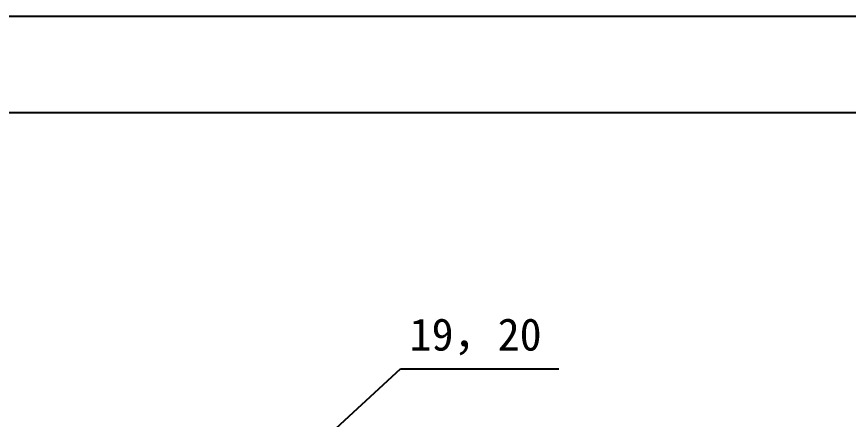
# Model space of a CAD drawing. Header units: millimetres. Extents: x -30327 to 34858, y 4015 to 75103.
# Drawn here: x -8343 to -7413, y 56819 to 57269 of the extents above; entities that cross this region are included whole.
import ezdxf

# ---------------------------------------------------------------- set-up
doc = ezdxf.new("R2010")
doc.units = ezdxf.units.MM
doc.layers.add('print', color=30, linetype='Continuous')
doc.styles.add('GB', font='GBENOR.SHX', dxfattribs={"bigfont": 'gbcbig.shx'})
doc.styles.add('HZ', font='')
doc.styles.get('HZ').set_extended_font_data('SimSun')

# ---------------------------------------------------------------- blocks, each defined once
blk = doc.blocks.new('DT-A2-TITLE')
for p, q in [((594, 420), (0, 420)), ((584, 410), (10, 410))]:
    blk.add_line(p, q)
at = {"style": 'GB'}
for tag, p, height in [('#设计', (451.961, 38.516), 3.5), ('#品名', (523.322, 37.95), 3.5), ('#审核', (451.989, 28.104), 3.5), ('#图号', (526.671, 27.205), 3.5), ('#数量', (520.33, 14.514), 3.5), ('#版本', (552.925, 14.469), 3.5), ('#材料说明', (442.149, 13.586), 3)]:
    blk.add_attdef(tag, p, '', height=height, dxfattribs=at)

msp = doc.modelspace()

# ---------------------------------------------------------------- linework, layer by layer
for p, q in [((-8087.5053, 56715.3737), (-7913.8641, 56875.1102)), ((-7913.8641, 56875.1102), (-7736.6767, 56875.1102))]:
    msp.add_line(p, q)
at = {"layer": 'print'}
for points in [[(-11424.65, 52752.7092), (-5037.962, 52752.7092), (-5037.962, 57268.5492), (-11424.65, 57268.5492)], [(-11424.6499, 52752.7093), (-5037.9619, 52752.7093), (-5037.9619, 57268.5493), (-11424.6499, 57268.5493)]]:
    msp.add_lwpolyline(points, close=True, dxfattribs=at)

# ---------------------------------------------------------------- block references
at = {"xscale": 10.752, "yscale": 10.752, "zscale": 10.752}
msp.add_blockref('DT-A2-TITLE', (-11424.6499, 52752.7093), dxfattribs=at)

# ---------------------------------------------------------------- texts
at = {"style": 'HZ'}
msp.add_text('19，20', height=36.11846, dxfattribs=at).set_placement((-7903.5946, 56895.6081))

doc.saveas('drawing.dxf')
